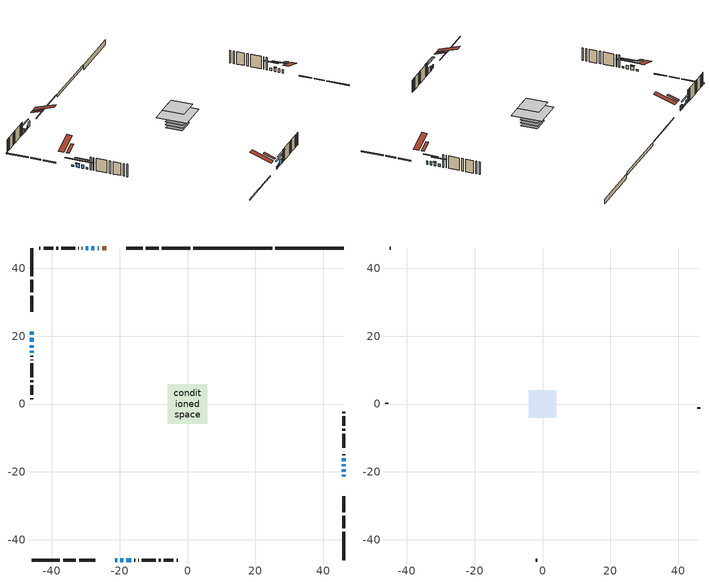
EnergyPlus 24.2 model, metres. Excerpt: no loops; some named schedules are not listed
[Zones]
conditioned space
 floor adiabatic (Floor2 construction): -3.28,-3.28 -3.28,3.28 3.28,3.28 3.28,-3.28 z0.47
 floor adiabatic (AdiabaticFloorConstruction): -5.76,-5.76 -5.76,5.76 5.76,5.76 5.76,-5.76 z2.91
 floor foundation (Slab1 construction): -3.14,-3.14 -3.14,3.14 3.14,3.14 3.14,-3.14 z-1.78
 floor foundation (Slab2 construction): -3.28,-3.28 -3.28,3.28 3.28,3.28 3.28,-3.28 z-0.65
 wall outside (RimJoist1 construction): 0.76,45.99 -7.62,45.99 / -45.99,-45.99 -37.61,-45.99 / -45.99,45.99 -45.99,37.61 / 45.99,-45.99 45.99,-37.61 z0.47:0.77
 wall outside (RimJoist2 construction): -8.55,45.99 -12.32,45.99 / -36.68,-45.99 -32.91,-45.99 / -45.99,36.68 -45.99,32.91 / 45.99,-36.68 45.99,-32.91 z0.47:0.77
 wall outside (RimJoist3 construction): -13.25,45.99 -18,45.99 / -31.98,-45.99 -27.23,-45.99 / -45.99,31.98 -45.99,27.23 / 45.99,-31.98 45.99,-27.23 z0.47:0.77
 wall outside (AdiabaticWallConstruction 1): -24,45.99 -25.19,45.99 z0.47:2.5
 wall outside (AdiabaticWallConstruction): 45.99,-21.23 45.99,-20.84 / -26.11,45.99 -26.5,45.99 z0.47:1.69; -45.99,21.23 -45.99,20.46 / -45.99,15.7 -45.99,15.08 z0.47:1.03; 45.99,-19.92 45.99,-19.31 / 45.99,-18.38 45.99,-17.77 / -45.99,19.54 -45.99,18.31 z0.47:1.87; -21.23,-45.99 -20.72,-45.99 / 45.99,-16.84 45.99,-16.02 z0.47:1.39; -27.42,45.99 -28.34,45.99 z0.47:1.23; -29.27,45.99 -30.03,45.99 / -19.79,-45.99 -18.97,-45.99 / -45.99,17.39 -45.99,16.62 z0.47:1.74; -18.05,-45.99 -16.57,-45.99 z0.47:2.58
 wall outside (Wall1 construction): -30.96,45.99 -31.21,45.99 / -15.65,-45.99 -15.4,-45.99 / -45.99,14.16 -45.99,13.91 / 45.99,-15.1 45.99,-14.85 z0.47:5.35
 wall outside (Wall2 construction): -32.14,45.99 -32.17,45.99 / -14.47,-45.99 -14.44,-45.99 / -45.99,12.98 -45.99,12.95 / 45.99,-13.92 45.99,-13.89 z0.47:5.35
 wall outside (Wall3 construction): -33.1,45.99 -37.21,45.99 / -13.51,-45.99 -9.39,-45.99 / -45.99,12.02 -45.99,7.9 / 45.99,-12.96 45.99,-8.84 z0.47:5.35
 wall outside (Wall4 construction): -38.14,45.99 -38.72,45.99 / -8.46,-45.99 -7.88,-45.99 / -45.99,6.98 -45.99,6.39 / 45.99,-7.91 45.99,-7.33 z0.47:5.35
 wall outside (Wall5 construction): -39.65,45.99 -42.46,45.99 / -6.95,-45.99 -4.15,-45.99 / -45.99,5.46 -45.99,2.66 / 45.99,-6.4 45.99,-3.6 z0.47:5.35
 wall outside (Wall6 construction): -43.38,45.99 -43.75,45.99 / -3.22,-45.99 -2.85,-45.99 / -45.99,1.73 -45.99,1.36 / 45.99,-2.67 45.99,-2.3 z0.47:5.35
 wall foundation (FoundationWall1 construction): 45.99,45.99 25.88,45.99 z-1.78:0.1
 wall foundation (FoundationWall2 construction): 24.95,45.99 1.69,45.99 z-0.65:0.47
 window (WindowConstruction 12): 45.99,-21.23 45.99,-20.84 z0.47:1.69
 window (WindowConstruction 7): -45.99,21.23 -45.99,20.46 z0.47:1.03
 window (WindowConstruction 8): 45.99,-19.92 45.99,-19.31 z0.47:1.87
 window (WindowConstruction 9): 45.99,-18.38 45.99,-17.77 z0.47:1.87
 window (WindowConstruction 10): -21.23,-45.99 -20.72,-45.99 z0.47:1.38
 window (WindowConstruction 11): -45.99,19.53 -45.99,18.32 z0.47:1.87
 window (WindowConstruction 13): -26.12,45.99 -26.5,45.99 z0.47:1.69
 window (WindowConstruction): 45.99,-16.84 45.99,-16.02 z0.47:1.38
 window (WindowConstruction 1): -27.43,45.99 -28.34,45.99 z0.47:1.23
 window (WindowConstruction 2): -29.27,45.99 -30.03,45.99 z0.47:1.74
 window (WindowConstruction 3): -19.79,-45.99 -18.98,-45.99 z0.47:1.74
 window (WindowConstruction 4): -18.05,-45.99 -16.57,-45.99 z0.47:2.58
 window (WindowConstruction 5): -45.99,17.39 -45.99,16.62 z0.47:1.74
 window (WindowConstruction 6): -45.99,15.7 -45.99,15.09 z0.47:1.03
 door (Door): -24,45.99 -25.19,45.99 z0.47:2.5
 ceiling adiabatic (AdiabaticFloorConstruction): 5.76,-5.76 5.76,5.76 -5.76,5.76 -5.76,-5.76 z2.91
 roof outside (Roof2 construction): -23.08,45.99,5.35 -23.08,41.78,6.75 -21.97,41.78,6.75 -21.97,45.99,5.35; -22.16,-45.99,5.35 -22.16,-41.78,6.75 -23.27,-41.78,6.75 -23.27,-45.99,5.35; -45.99,22.16,5.35 -41.78,22.16,6.75 -41.78,23.27,6.75 -45.99,23.27,5.35; 45.99,-22.16,5.35 41.78,-22.16,6.75 41.78,-23.27,6.75 45.99,-23.27,5.35
attic - vented
 floor to conditioned space (Floor1 construction Reversed): -4.11,-4.11 -4.11,4.11 4.11,4.11 4.11,-4.11 z5.35
 wall outside (Wall7 construction): -44.68,45.99 -45.07,45.99 / -1.92,-45.99 -1.54,-45.99 / -45.99,0.43 -45.99,0.05 / 45.99,-1.37 45.99,-0.99 z0.47:5.35
 roof outside (Roof1 construction): -21.04,45.99,5.35 -21.04,37.99,8.01 -18.93,37.99,8.01 -18.93,45.99,5.35; -24.19,-45.99,5.35 -24.19,-37.99,8.01 -26.3,-37.99,8.01 -26.3,-45.99,5.35; -45.99,24.19,5.35 -37.99,24.19,8.01 -37.99,26.3,8.01 -45.99,26.3,5.35; 45.99,-24.19,5.35 37.99,-24.19,8.01 37.99,-26.3,8.01 45.99,-26.3,5.35
shading: -45.99,18.02 -45.99,23.67 -46.41,23.67 -46.41,18.02 z3.47; 45.99,-16.86 45.99,-22.36 46.41,-22.36 46.41,-16.86 z4.31; 45.99,-17.57 45.99,-18.58 46.41,-18.58 46.41,-17.57 z2.07; -20.52,-45.99 -21.43,-45.99 -21.43,-46.41 -20.52,-46.41 z1.59; -45.99,18.11 -45.99,19.74 -46.41,19.74 -46.41,18.11 z2.07; 45.99,-13.58 45.99,-19.28 46.41,-19.28 46.41,-13.58 z3.83; -30.78,45.99 -24.98,45.99 -24.98,46.41 -30.78,46.41 z3.67; -30.23,45.99 -29.07,45.99 -29.07,46.41 -30.23,46.41 z1.94; -16.53,-45.99 -22.23,-45.99 -22.23,-46.41 -16.53,-46.41 z4.18; -14.13,-45.99 -20.49,-45.99 -20.49,-46.41 -14.13,-46.41 z5.02; -45.99,14.18 -45.99,19.83 -46.41,19.83 -46.41,14.18 z4.18; -45.99,12.64 -45.99,18.14 -46.41,18.14 -46.41,12.64 z3.47
[Building]
Building 1: Terrain=Suburbs
[Site:Location]
Trenton AP_ON: Latitude {deg}=44.12; Longitude {deg}=-77.53; Time Zone {hr}=-5; Elevation {m}=86; Keep Site Location Information=Yes
[Site:GroundTemperature:Shallow]
3.8015, 1.8568, 1.70106, 2.62392, 6.3287, 10.0162, 13.2131, 15.2382, 15.4103, 13.7632, 10.6478, 7.07342
[Site:WaterMainsTemperature]
Calculation Method=Schedule; Temperature Schedule=mains temperature schedule
[Material] Roughness=Rough; Thermal Absorptance=0.9
Name | Thickness {m} | Conductivity {W/m-K} | Density {kg/m3} | Specific Heat {J/kg-K} | Solar Absorptance | Visible Absorptance
asphalt or fiberglass shingles | 0.00635 | 0.162714 | 1121.4 | 1465.45 | 0.4 | 0.4
ceiling loosefill ins | 0.0846667 | 0.0480833 | 16.02 | 1046.75 | 0.7 | 0.7
ceiling stud and cavity | 0.1397 | 0.0794166 | 65.682 | 1177.47 | 0.7 | 0.7
concrete 4.0 in. | 0.1016 | 1.803125 | 2242.8 | 837.4 | 0.7 | 0.7
concrete 8.0 in. | 0.2032 | 1.803125 | 2242.8 | 837.4 | 0.7 | 0.7
door material | 0.04445 | 0.327969 | 512.64 | 1214.23 | 0.7 | 0.7
exterior vertical ins | 0.00435273 | 0.029427 | 32.04 | 1214.23 | 0.7 | 0.7
floor covering | 0.0127 | 9.015625 | 54.468 | 1339.84 | 0.6 | 0.6
floor covering 1 | 0.0127 | 0.0433444 | 54.468 | 1339.84 | 0.6 | 0.6
floor rigid ins; wall rigid ins | 0.512978 | 0.029427 | 32.04 | 1214.23 | 0.7 | 0.7
floor stud and cavity | 0.0889 | 0.350121 | 50.32683 | 1063.81 | 0.7 | 0.7
floor stud and cavity 1 | 0.1397 | 1.75129 | 37.0049 | 1207.88 | 0.7 | 0.7
furniture material conditioned space 1 | 0.1524 | 0.115458 | 640.8 | 1214.23 | 0.6 | 0.6
gypsum board | 0.0127 | 0.160291 | 801 | 837.4 | 0.6 | 0.6
gypsum board 1 | 0.0127 | 0.160291 | 801 | 837.4 | 0.7 | 0.7
osb sheathing 0.5 in. | 0.0127 | 0.115458 | 512.64 | 1214.23 | 0.7 | 0.7
osb sheathing 0.75 in. | 0.01905 | 0.115458 | 512.64 | 1214.23 | 0.7 | 0.7
osb sheathing 2.0 in. | 0.0508 | 0.115458 | 512.64 | 1214.23 | 0.7 | 0.7
rim joist stud and cavity | 0.0508 | 0.0356358 | 125.044 | 1163.47 | 0.6 | 0.6
rim joist stud and cavity 1 | 0.0508 | 0.0462651 | 125.044 | 1163.47 | 0.6 | 0.6
rim joist stud and cavity 2 | 0.0508 | 0.194335 | 50.32683 | 1063.81 | 0.6 | 0.6
roof stud and cavity | 0.2032 | 0.163506 | 78.34581 | 1123.46 | 0.7 | 0.7
wall stud and cavity | 0.1397 | 0.0911936 | 139.0536 | 1170.24 | 0.7 | 0.7
wall stud and cavity 1 | 0.1397 | 0.103305 | 139.0536 | 1170.24 | 0.7 | 0.7
wall stud and cavity 2 | 0.1397 | 0.087185 | 139.0536 | 1170.24 | 0.7 | 0.7
wall stud and cavity 3 | 0.1397 | 0.0931203 | 139.0536 | 1170.24 | 0.7 | 0.7
wall stud and cavity 4 | 0.1397 | 0.0877637 | 139.0536 | 1170.24 | 0.7 | 0.7
wall stud and cavity 5 | 0.1397 | 0.0966364 | 139.0536 | 1170.24 | 0.7 | 0.7
wall stud and cavity 6 | 0.0889 | 6.1454 | 50.32683 | 1063.81 | 0.6 | 0.6
wall stud and cavity 7 | 0.0889 | 0.380278 | 52.3479 | 1209.89 | 0.7 | 0.7
wall stud and cavity 8 | 0.0889 | 0.391764 | 83.0341 | 1211.67 | 0.7 | 0.7
wood siding | 0.0254 | 0.102417 | 544.68 | 1172.36 | 0.4 | 0.4
wood siding 1 | 0.00254 | 0.102417 | 544.68 | 1172.36 | 0.4 | 0.4
wood siding 2; wood siding 3; wood siding 4 | 0.0254 | 0.102417 | 544.68 | 1172.36 | 0.7 | 0.7
[WindowMaterial:SimpleGlazingSystem]
Name | U-Factor {W/m2-K} | Solar Heat Gain Coefficient
WindowMaterial | 2.515354 | 0.46
WindowMaterial 1 | 2.52614 | 0.46
WindowMaterial 2 | 2.437 | 0.49
WindowMaterial 3 | 2.42337 | 0.5
WindowMaterial 4 | 2.98492 | 0.58
WindowMaterial 5 | 3.02013 | 0.45
WindowMaterial 6 | 2.64141 | 0.4
WindowMaterial 7 | 2.4739 | 0.48
WindowMaterial 8 | 2.515354 | 0.45
WindowMaterial 9 | 2.99571 | 0.59
[Construction]
AdiabaticFloorConstruction: floor stud and cavity 1, floor rigid ins, osb sheathing 0.75 in., floor covering 1
AdiabaticWallConstruction: wood siding 3, wall rigid ins, wall stud and cavity 7, gypsum board
AdiabaticWallConstruction 1: wood siding 4, wall rigid ins, wall stud and cavity 7, gypsum board
Door: door material
Floor1 construction Reversed: gypsum board, ceiling stud and cavity, ceiling loosefill ins
Floor2 construction: floor stud and cavity, floor covering
FoundationWall1 construction: concrete 8.0 in.
FoundationWall2 construction: concrete 8.0 in., gypsum board 1
furniture construction conditioned space 1: furniture material conditioned space 1
PartitionWallConstruction: gypsum board, wall stud and cavity 8, gypsum board
RimJoist1 construction: wood siding 2, osb sheathing 2.0 in., rim joist stud and cavity
RimJoist2 construction: wood siding 2, osb sheathing 2.0 in., rim joist stud and cavity 1
RimJoist3 construction: wood siding 2, rim joist stud and cavity 2
Roof1 construction: asphalt or fiberglass shingles
Roof2 construction: asphalt or fiberglass shingles, osb sheathing 0.75 in., roof stud and cavity, gypsum board
Slab1 construction; Slab2 construction: concrete 4.0 in.
Wall1 construction: wood siding, osb sheathing 0.5 in., wall stud and cavity, gypsum board
Wall2 construction: wood siding, osb sheathing 0.5 in., wall stud and cavity 1, gypsum board
Wall3 construction: wood siding, osb sheathing 0.5 in., wall stud and cavity 2, gypsum board
Wall4 construction: wood siding, osb sheathing 0.5 in., wall stud and cavity 3, gypsum board
Wall5 construction: wood siding, osb sheathing 0.5 in., wall stud and cavity 4, gypsum board
Wall6 construction: wood siding, osb sheathing 0.5 in., wall stud and cavity 5, gypsum board
Wall7 construction: wood siding 1, wall stud and cavity 6
WindowConstruction: WindowMaterial
WindowConstruction 1: WindowMaterial 1
WindowConstruction 10: WindowMaterial 8
WindowConstruction 11; WindowConstruction 8; WindowConstruction 9: WindowMaterial 7
WindowConstruction 12; WindowConstruction 13: WindowMaterial 9
WindowConstruction 2; WindowConstruction 5: WindowMaterial 2
WindowConstruction 3: WindowMaterial 3
WindowConstruction 4: WindowMaterial 4
WindowConstruction 6: WindowMaterial 5
WindowConstruction 7: WindowMaterial 6
[Zone] Multiplier=1; Part of Total Floor Area=Yes
Name | Volume {m3}
attic - vented | 29.2414
conditioned space | 418.7
[Space]
Name | Zone | Volume {m3}
attic - vented 1 | attic - vented | 29.2414
conditioned space 1 | conditioned space | 418.7
[ZoneInfiltration:EffectiveLeakageArea]
infil attic - vented 1: Zone or Space=attic - vented 1; Schedule=Always On Discrete; Effective Air Leakage Area {cm2}=2946.33; Stack Coefficient=0.000524639; Wind Coefficient=1.54757e-05
[ZoneMixing]
whole house fan mix: Zone or Space=attic - vented; Schedule=Always On Continuous; Design Flow Rate Calculation Method=Flow/Zone; Design Flow Rate {m3/s}=0; Source Zone or Space=conditioned space
[SurfaceProperty:ExposedFoundationPerimeter] Exposed Perimeter Calculation Method=TotalExposedPerimeter
Name | Total Exposed Perimeter {m}
Slab1 | 20.117
Slab2 | 23.256
[InternalMass] Zone or ZoneList=conditioned space; Space or SpaceList=conditioned space 1
Name | Construction | Surface Area {m2}
furniture mass conditioned space 1 | furniture construction conditioned space 1 | 103.392
partition wall mass | PartitionWallConstruction | 215.43
[Lights]
interior lighting: Zone or ZoneList or Space or SpaceList=conditioned space 1; Schedule=interior lighting schedule; Design Level Calculation Method=LightingLevel; Lighting Level {W}=343.2; Return Air Fraction=0; Fraction Radiant=0.6; Fraction Visible=0.2; Fraction Replaceable=1
[People]
occupants: Zone or ZoneList or Space or SpaceList=conditioned space 1; Number of People Schedule=occupants schedule; Number of People Calculation Method=People; Number of People=3; Fraction Radiant=0.314171; Sensible Heat Fraction=0.56303; Activity Level Schedule=occupants activity schedule; Carbon Dioxide Generation Rate {m3/s-W}=0; Enable ASHRAE 55 Comfort Warnings=No; Mean Radiant Temperature Calculation Type=EnclosureAveraged
[ElectricEquipment] Zone or ZoneList or Space or SpaceList=conditioned space 1; Design Level Calculation Method=EquipmentLevel
Name | Schedule | Design Level {W} | Fraction Latent | Fraction Radiant | Fraction Lost
clothes dryer | clothes dryer schedule | 140.772 | 0.015 | 0.081 | 0.85
clothes washer | clothes washer schedule | 32.1985 | 0.03 | 0.162 | 0.7
cooking range | cooking range schedule | 215.147 | 0.08 | 0.432 | 0.2
dishwasher | dishwasher schedule | 66.8632 | 0.3 | 0.18 | 0.4
fridge | fridge schedule | 72.9452 | 0 | 0.6 | 0
mech vent house fan | mech vent house fan schedule | 0 | 0 | 0 | 1
mech vent house fan cfis | mech vent house fan cfis schedule | 0 | 0 | 0 | 0
misc plug loads | misc plug loads schedule | 494.7 | 0.045 | 0.513 | 0.1
whole house fan | Always On Discrete | 0 | 0 | 0 | 1
[OtherEquipment] Zone or ZoneList or Space or SpaceList=conditioned space 1; Design Level Calculation Method=EquipmentLevel
Name | Fuel Type | Schedule | Design Level {W} | Fraction Latent | Fraction Radiant | Fraction Lost
clothes dryer 1 | Electricity | clothes dryer schedule | 0 | 0.015 | 0.081 | 0.85
cooking range 1 | Electricity | cooking range schedule | 0 | 0.08 | 0.432 | 0.2
general water use latent | None | general water use schedule | 62.594 | 1 | 0 | 0
general water use sensible | None | general water use schedule | -61.6891 | 0 | 0.6 | 0
mech vent house fan latent load | None | Always On Discrete | 0 | 1 | 0 | 0
mech vent house fan sensible load | None | Always On Discrete | 0 | 0 | 0 | 0
water heater energy adjustment1 | FuelOilNo2 | Always On Discrete | 0.01 | 0 | 0 | 1
[ZoneInfiltration:DesignFlowRate] Zone or ZoneList or Space or SpaceList=conditioned space 1; Schedule=Always On Discrete; Design Flow Rate Calculation Method=Flow/Zone; Design Flow Rate {m3/s}=0
infil flow; natural vent flow; whole house fan flow
[Foundation:Kiva] Initial Indoor Air Temperature {C}=18; Wall Depth Below Slab {m}=0.2032
Name | Wall Height Above Grade {m} | Custom Block Material Name 1 | Custom Block Depth 1 {m} | Custom Block X Position 1 {m} | Custom Block Z Position 1 {m}
Foundation Kiva 1 | 0.100005
Foundation Kiva 2 | 0.470002 | exterior vertical ins | 1.11999 | 0.2159 | 0
[Foundation:Kiva:Settings]
Soil Conductivity {W/m-K}=0.849921; Soil Density {kg/m3}=1842.3; Soil Specific Heat {J/kg-K}=418.7; Ground Solar Absorptivity=0.9; Ground Thermal Absorptivity=0.9; Ground Surface Roughness {m}=0.03; Far-Field Width {m}=40; Deep-Ground Boundary Condition=ZeroFlux; Deep-Ground Depth {m}=40; Minimum Cell Dimension {m}=0.2; Maximum Cell Growth Coefficient=3; Simulation Timestep=Timestep
[Exterior:Lights]
exterior lighting: Schedule=exterior lighting schedule; Design Level {W}=75.6
[Schedule:Constant]
Name | Hourly Value
Always On Continuous; mech vent house fan schedule; mech vent house fan cfis schedule; Always On Discrete | 1
occupants activity schedule | 117.228
fridge schedule | 0
[Schedule:Week:Daily]
interior lighting schedule Week Rule - Jan1-Jan27: interior lighting schedule day, interior lighting schedule day, interior lighting schedule day, interior lighting schedule day, interior lighting schedule day, interior lighting schedule day, interior lighting schedule day, interior lighting schedule default day, interior lighting schedule default day, interior lighting schedule default day, interior lighting schedule default day, interior lighting schedule default day
interior lighting schedule Week Rule - Jan28-Feb3: interior lighting schedule day, interior lighting schedule day, interior lighting schedule day, interior lighting schedule day, interior lighting schedule day 1, interior lighting schedule day 1, interior lighting schedule day 1, interior lighting schedule default day, interior lighting schedule default day, interior lighting schedule default day, interior lighting schedule default day, interior lighting schedule default day
interior lighting schedule Week Rule - Feb4-Feb24: interior lighting schedule day 1, interior lighting schedule day 1, interior lighting schedule day 1, interior lighting schedule day 1, interior lighting schedule day 1, interior lighting schedule day 1, interior lighting schedule day 1, interior lighting schedule default day, interior lighting schedule default day, interior lighting schedule default day, interior lighting schedule default day, interior lighting schedule default day
interior lighting schedule Week Rule - Feb25-Mar3: interior lighting schedule day 1, interior lighting schedule day 1, interior lighting schedule day 1, interior lighting schedule day 1, interior lighting schedule day 2, interior lighting schedule day 2, interior lighting schedule day 2, interior lighting schedule default day, interior lighting schedule default day, interior lighting schedule default day, interior lighting schedule default day, interior lighting schedule default day
interior lighting schedule Week Rule - Mar4-Mar31: interior lighting schedule day 2, interior lighting schedule day 2, interior lighting schedule day 2, interior lighting schedule day 2, interior lighting schedule day 2, interior lighting schedule day 2, interior lighting schedule day 2, interior lighting schedule default day, interior lighting schedule default day, interior lighting schedule default day, interior lighting schedule default day, interior lighting schedule default day
interior lighting schedule Week Rule - Apr1-Apr28: interior lighting schedule day 3, interior lighting schedule day 3, interior lighting schedule day 3, interior lighting schedule day 3, interior lighting schedule day 3, interior lighting schedule day 3, interior lighting schedule day 3, interior lighting schedule default day, interior lighting schedule default day, interior lighting schedule default day, interior lighting schedule default day, interior lighting schedule default day
interior lighting schedule Week Rule - Apr29-May5: interior lighting schedule day 3, interior lighting schedule day 3, interior lighting schedule day 4, interior lighting schedule day 4, interior lighting schedule day 4, interior lighting schedule day 4, interior lighting schedule day 4, interior lighting schedule default day, interior lighting schedule default day, interior lighting schedule default day, interior lighting schedule default day, interior lighting schedule default day
interior lighting schedule Week Rule - May6-May26: interior lighting schedule day 4, interior lighting schedule day 4, interior lighting schedule day 4, interior lighting schedule day 4, interior lighting schedule day 4, interior lighting schedule day 4, interior lighting schedule day 4, interior lighting schedule default day, interior lighting schedule default day, interior lighting schedule default day, interior lighting schedule default day, interior lighting schedule default day
interior lighting schedule Week Rule - May27-Jun2: interior lighting schedule day 4, interior lighting schedule day 4, interior lighting schedule day 4, interior lighting schedule day 4, interior lighting schedule day 4, interior lighting schedule day 5, interior lighting schedule day 5, interior lighting schedule default day, interior lighting schedule default day, interior lighting schedule default day, interior lighting schedule default day, interior lighting schedule default day
interior lighting schedule Week Rule - Jun3-Jun30: interior lighting schedule day 5, interior lighting schedule day 5, interior lighting schedule day 5, interior lighting schedule day 5, interior lighting schedule day 5, interior lighting schedule day 5, interior lighting schedule day 5, interior lighting schedule default day, interior lighting schedule default day, interior lighting schedule default day, interior lighting schedule default day, interior lighting schedule default day
interior lighting schedule Week Rule - Jul1-Jul28: interior lighting schedule day 6, interior lighting schedule day 6, interior lighting schedule day 6, interior lighting schedule day 6, interior lighting schedule day 6, interior lighting schedule day 6, interior lighting schedule day 6, interior lighting schedule default day, interior lighting schedule default day, interior lighting schedule default day, interior lighting schedule default day, interior lighting schedule default day
interior lighting schedule Week Rule - Jul29-Aug4: interior lighting schedule day 6, interior lighting schedule day 6, interior lighting schedule day 6, interior lighting schedule day 7, interior lighting schedule day 7, interior lighting schedule day 7, interior lighting schedule day 7, interior lighting schedule default day, interior lighting schedule default day, interior lighting schedule default day, interior lighting schedule default day, interior lighting schedule default day
interior lighting schedule Week Rule - Aug5-Aug25: interior lighting schedule day 7, interior lighting schedule day 7, interior lighting schedule day 7, interior lighting schedule day 7, interior lighting schedule day 7, interior lighting schedule day 7, interior lighting schedule day 7, interior lighting schedule default day, interior lighting schedule default day, interior lighting schedule default day, interior lighting schedule default day, interior lighting schedule default day
interior lighting schedule Week Rule - Aug26-Sep1: interior lighting schedule day 7, interior lighting schedule day 7, interior lighting schedule day 7, interior lighting schedule day 7, interior lighting schedule day 7, interior lighting schedule day 7, interior lighting schedule day 8, interior lighting schedule default day, interior lighting schedule default day, interior lighting schedule default day, interior lighting schedule default day, interior lighting schedule default day
interior lighting schedule Week Rule - Sep2-Sep29: interior lighting schedule day 8, interior lighting schedule day 8, interior lighting schedule day 8, interior lighting schedule day 8, interior lighting schedule day 8, interior lighting schedule day 8, interior lighting schedule day 8, interior lighting schedule default day, interior lighting schedule default day, interior lighting schedule default day, interior lighting schedule default day, interior lighting schedule default day
interior lighting schedule Week Rule - Sep30-Oct6: interior lighting schedule day 8, interior lighting schedule day 9, interior lighting schedule day 9, interior lighting schedule day 9, interior lighting schedule day 9, interior lighting schedule day 9, interior lighting schedule day 9, interior lighting schedule default day, interior lighting schedule default day, interior lighting schedule default day, interior lighting schedule default day, interior lighting schedule default day
interior lighting schedule Week Rule - Oct7-Oct27: interior lighting schedule day 9, interior lighting schedule day 9, interior lighting schedule day 9, interior lighting schedule day 9, interior lighting schedule day 9, interior lighting schedule day 9, interior lighting schedule day 9, interior lighting schedule default day, interior lighting schedule default day, interior lighting schedule default day, interior lighting schedule default day, interior lighting schedule default day
interior lighting schedule Week Rule - Oct28-Nov3: interior lighting schedule day 9, interior lighting schedule day 9, interior lighting schedule day 9, interior lighting schedule day 9, interior lighting schedule day 10, interior lighting schedule day 10, interior lighting schedule day 10, interior lighting schedule default day, interior lighting schedule default day, interior lighting schedule default day, interior lighting schedule default day, interior lighting schedule default day
interior lighting schedule Week Rule - Nov4-Nov24: interior lighting schedule day 10, interior lighting schedule day 10, interior lighting schedule day 10, interior lighting schedule day 10, interior lighting schedule day 10, interior lighting schedule day 10, interior lighting schedule day 10, interior lighting schedule default day, interior lighting schedule default day, interior lighting schedule default day, interior lighting schedule default day, interior lighting schedule default day
interior lighting schedule Week Rule - Nov25-Dec1: interior lighting schedule day 10, interior lighting schedule day 10, interior lighting schedule day 10, interior lighting schedule day 10, interior lighting schedule day 10, interior lighting schedule day 10, interior lighting schedule day 11, interior lighting schedule default day, interior lighting schedule default day, interior lighting schedule default day, interior lighting schedule default day, interior lighting schedule default day
interior lighting schedule Week Rule - Dec2-Dec31: interior lighting schedule day 11, interior lighting schedule day 11, interior lighting schedule day 11, interior lighting schedule day 11, interior lighting schedule day 11, interior lighting schedule day 11, interior lighting schedule day 11, interior lighting schedule default day, interior lighting schedule default day, interior lighting schedule default day, interior lighting schedule default day, interior lighting schedule default day
occupants schedule Week Rule - Jan1-Dec31: occupants schedule day, occupants schedule day, occupants schedule day, occupants schedule day, occupants schedule day, occupants schedule day, occupants schedule day, occupants schedule default day, occupants schedule default day, occupants schedule default day, occupants schedule default day, occupants schedule default day
clothes dryer schedule Week Rule - Jan1-Dec31: clothes dryer schedule day, clothes dryer schedule day, clothes dryer schedule day, clothes dryer schedule day, clothes dryer schedule day, clothes dryer schedule day, clothes dryer schedule day, clothes dryer schedule default day, clothes dryer schedule default day, clothes dryer schedule default day, clothes dryer schedule default day, clothes dryer schedule default day
clothes washer schedule Week Rule - Jan1-Dec31: clothes washer schedule day, clothes washer schedule day, clothes washer schedule day, clothes washer schedule day, clothes washer schedule day, clothes washer schedule day, clothes washer schedule day, clothes washer schedule default day, clothes washer schedule default day, clothes washer schedule default day, clothes washer schedule default day, clothes washer schedule default day
cooking range schedule Week Rule - Jan1-Dec31: cooking range schedule day, cooking range schedule day, cooking range schedule day, cooking range schedule day, cooking range schedule day, cooking range schedule day, cooking range schedule day, cooking range schedule default day, cooking range schedule default day, cooking range schedule default day, cooking range schedule default day, cooking range schedule default day
dishwasher schedule Week Rule - Jan1-Dec31: dishwasher schedule day, dishwasher schedule day, dishwasher schedule day, dishwasher schedule day, dishwasher schedule day, dishwasher schedule day, dishwasher schedule day, dishwasher schedule default day, dishwasher schedule default day, dishwasher schedule default day, dishwasher schedule default day, dishwasher schedule default day
misc plug loads schedule Week Rule - Jan1-Dec31: misc plug loads schedule day, misc plug loads schedule day, misc plug loads schedule day, misc plug loads schedule day, misc plug loads schedule day, misc plug loads schedule day, misc plug loads schedule day, misc plug loads schedule default day, misc plug loads schedule default day, misc plug loads schedule default day, misc plug loads schedule default day, misc plug loads schedule default day
general water use schedule Week Rule - Jan1-Dec31: general water use schedule day, general water use schedule day, general water use schedule day, general water use schedule day, general water use schedule day, general water use schedule day, general water use schedule day, general water use schedule default day, general water use schedule default day, general water use schedule default day, general water use schedule default day, general water use schedule default day
exterior lighting schedule Week Rule - Jan1-Jan27: exterior lighting schedule day, exterior lighting schedule day, exterior lighting schedule day, exterior lighting schedule day, exterior lighting schedule day, exterior lighting schedule day, exterior lighting schedule day, exterior lighting schedule default day, exterior lighting schedule default day, exterior lighting schedule default day, exterior lighting schedule default day, exterior lighting schedule default day
exterior lighting schedule Week Rule - Jan28-Feb3: exterior lighting schedule day, exterior lighting schedule day, exterior lighting schedule day, exterior lighting schedule day, exterior lighting schedule day 1, exterior lighting schedule day 1, exterior lighting schedule day 1, exterior lighting schedule default day, exterior lighting schedule default day, exterior lighting schedule default day, exterior lighting schedule default day, exterior lighting schedule default day
exterior lighting schedule Week Rule - Feb4-Feb24: exterior lighting schedule day 1, exterior lighting schedule day 1, exterior lighting schedule day 1, exterior lighting schedule day 1, exterior lighting schedule day 1, exterior lighting schedule day 1, exterior lighting schedule day 1, exterior lighting schedule default day, exterior lighting schedule default day, exterior lighting schedule default day, exterior lighting schedule default day, exterior lighting schedule default day
exterior lighting schedule Week Rule - Feb25-Mar3: exterior lighting schedule day 1, exterior lighting schedule day 1, exterior lighting schedule day 1, exterior lighting schedule day 1, exterior lighting schedule day 2, exterior lighting schedule day 2, exterior lighting schedule day 2, exterior lighting schedule default day, exterior lighting schedule default day, exterior lighting schedule default day, exterior lighting schedule default day, exterior lighting schedule default day
exterior lighting schedule Week Rule - Mar4-Mar31: exterior lighting schedule day 2, exterior lighting schedule day 2, exterior lighting schedule day 2, exterior lighting schedule day 2, exterior lighting schedule day 2, exterior lighting schedule day 2, exterior lighting schedule day 2, exterior lighting schedule default day, exterior lighting schedule default day, exterior lighting schedule default day, exterior lighting schedule default day, exterior lighting schedule default day
exterior lighting schedule Week Rule - Apr1-Apr28: exterior lighting schedule day 3, exterior lighting schedule day 3, exterior lighting schedule day 3, exterior lighting schedule day 3, exterior lighting schedule day 3, exterior lighting schedule day 3, exterior lighting schedule day 3, exterior lighting schedule default day, exterior lighting schedule default day, exterior lighting schedule default day, exterior lighting schedule default day, exterior lighting schedule default day
exterior lighting schedule Week Rule - Apr29-May5: exterior lighting schedule day 3, exterior lighting schedule day 3, exterior lighting schedule day 4, exterior lighting schedule day 4, exterior lighting schedule day 4, exterior lighting schedule day 4, exterior lighting schedule day 4, exterior lighting schedule default day, exterior lighting schedule default day, exterior lighting schedule default day, exterior lighting schedule default day, exterior lighting schedule default day
exterior lighting schedule Week Rule - May6-May26: exterior lighting schedule day 4, exterior lighting schedule day 4, exterior lighting schedule day 4, exterior lighting schedule day 4, exterior lighting schedule day 4, exterior lighting schedule day 4, exterior lighting schedule day 4, exterior lighting schedule default day, exterior lighting schedule default day, exterior lighting schedule default day, exterior lighting schedule default day, exterior lighting schedule default day
exterior lighting schedule Week Rule - May27-Jun2: exterior lighting schedule day 4, exterior lighting schedule day 4, exterior lighting schedule day 4, exterior lighting schedule day 4, exterior lighting schedule day 4, exterior lighting schedule day 5, exterior lighting schedule day 5, exterior lighting schedule default day, exterior lighting schedule default day, exterior lighting schedule default day, exterior lighting schedule default day, exterior lighting schedule default day
exterior lighting schedule Week Rule - Jun3-Jun30: exterior lighting schedule day 5, exterior lighting schedule day 5, exterior lighting schedule day 5, exterior lighting schedule day 5, exterior lighting schedule day 5, exterior lighting schedule day 5, exterior lighting schedule day 5, exterior lighting schedule default day, exterior lighting schedule default day, exterior lighting schedule default day, exterior lighting schedule default day, exterior lighting schedule default day
exterior lighting schedule Week Rule - Jul1-Jul28: exterior lighting schedule day 6, exterior lighting schedule day 6, exterior lighting schedule day 6, exterior lighting schedule day 6, exterior lighting schedule day 6, exterior lighting schedule day 6, exterior lighting schedule day 6, exterior lighting schedule default day, exterior lighting schedule default day, exterior lighting schedule default day, exterior lighting schedule default day, exterior lighting schedule default day
[Schedule:Year]
interior lighting schedule: interior lighting schedule Week Rule - Jan1-Jan27, 1, 1, 1, 27, interior lighting schedule Week Rule - Jan28-Feb3, 1, 28, 2, 3, interior lighting schedule Week Rule - Feb4-Feb24, 2, 4, 2, 24, interior lighting schedule Week Rule - Feb25-Mar3, 2, 25, 3, 3, interior lighting schedule Week Rule - Mar4-Mar31, 3, 4, 3, 31, interior lighting schedule Week Rule - Apr1-Apr28, 4, 1, 4, 28, interior lighting schedule Week Rule - Apr29-May5, 4, 29, 5, 5, interior lighting schedule Week Rule - May6-May26, 5, 6, 5, 26, interior lighting schedule Week Rule - May27-Jun2, 5, 27, 6, 2, interior lighting schedule Week Rule - Jun3-Jun30, 6, 3, 6, 30, interior lighting schedule Week Rule - Jul1-Jul28, 7, 1, 7, 28, interior lighting schedule Week Rule - Jul29-Aug4, 7, 29, 8, 4, interior lighting schedule Week Rule - Aug5-Aug25, 8, 5, 8, 25, interior lighting schedule Week Rule - Aug26-Sep1, 8, 26, 9, 1, interior lighting schedule Week Rule - Sep2-Sep29, 9, 2, 9, 29, interior lighting schedule Week Rule - Sep30-Oct6, 9, 30, 10, 6, interior lighting schedule Week Rule - Oct7-Oct27, 10, 7, 10, 27, interior lighting schedule Week Rule - Oct28-Nov3, 10, 28, 11, 3, interior lighting schedule Week Rule - Nov4-Nov24, 11, 4, 11, 24, interior lighting schedule Week Rule - Nov25-Dec1, 11, 25, 12, 1, interior lighting schedule Week Rule - Dec2-Dec31, 12, 2, 12, 31
occupants schedule: occupants schedule Week Rule - Jan1-Dec31, 1, 1, 12, 31
clothes dryer schedule: clothes dryer schedule Week Rule - Jan1-Dec31, 1, 1, 12, 31
clothes washer schedule: clothes washer schedule Week Rule - Jan1-Dec31, 1, 1, 12, 31
cooking range schedule: cooking range schedule Week Rule - Jan1-Dec31, 1, 1, 12, 31
dishwasher schedule: dishwasher schedule Week Rule - Jan1-Dec31, 1, 1, 12, 31
misc plug loads schedule: misc plug loads schedule Week Rule - Jan1-Dec31, 1, 1, 12, 31
general water use schedule: general water use schedule Week Rule - Jan1-Dec31, 1, 1, 12, 31
exterior lighting schedule: exterior lighting schedule Week Rule - Jan1-Jan27, 1, 1, 1, 27, exterior lighting schedule Week Rule - Jan28-Feb3, 1, 28, 2, 3, exterior lighting schedule Week Rule - Feb4-Feb24, 2, 4, 2, 24, exterior lighting schedule Week Rule - Feb25-Mar3, 2, 25, 3, 3, exterior lighting schedule Week Rule - Mar4-Mar31, 3, 4, 3, 31, exterior lighting schedule Week Rule - Apr1-Apr28, 4, 1, 4, 28, exterior lighting schedule Week Rule - Apr29-May5, 4, 29, 5, 5, exterior lighting schedule Week Rule - May6-May26, 5, 6, 5, 26, exterior lighting schedule Week Rule - May27-Jun2, 5, 27, 6, 2, exterior lighting schedule Week Rule - Jun3-Jun30, 6, 3, 6, 30, exterior lighting schedule Week Rule - Jul1-Jul28, 7, 1, 7, 28, exterior lighting schedule Week Rule - Jul29-Aug4, 7, 29, 8, 4, exterior lighting schedule Week Rule - Aug5-Aug25, 8, 5, 8, 25, exterior lighting schedule Week Rule - Aug26-Sep1, 8, 26, 9, 1, exterior lighting schedule Week Rule - Sep2-Sep29, 9, 2, 9, 29, exterior lighting schedule Week Rule - Sep30-Oct6, 9, 30, 10, 6, exterior lighting schedule Week Rule - Oct7-Oct27, 10, 7, 10, 27, exterior lighting schedule Week Rule - Oct28-Nov3, 10, 28, 11, 3, exterior lighting schedule Week Rule - Nov4-Nov24, 11, 4, 11, 24, exterior lighting schedule Week Rule - Nov25-Dec1, 11, 25, 12, 1, exterior lighting schedule Week Rule - Dec2-Dec31, 12, 2, 12, 31
[Schedule:Compact]
mains temperature schedule: Through: 01/01, For: AllDays, Until: 24:00, 7.86667, Through: 01/02, For: AllDays, Until: 24:00, 7.8, Through: 01/03, For: AllDays, Until: 24:00, 7.735, Through: 01/04, For: AllDays, Until: 24:00, 7.67111, Through: 01/05, For: AllDays, Until: 24:00, 7.60778, Through: 01/06, For: AllDays, Until: 24:00, 7.54611, Through: 01/07, For: AllDays, Until: 24:00, 7.48611, Through: 01/08, For: AllDays, Until: 24:00, 7.42667, Through: 01/09, For: AllDays, Until: 24:00, 7.36889, Through: 01/10, For: AllDays, Until: 24:00, 7.31222, Through: 01/11, For: AllDays, Until: 24:00, 7.25722, Through: 01/12, For: AllDays, Until: 24:00, 7.20333, Through: 01/13, For: AllDays, Until: 24:00, 7.15056, Through: 01/14, For: AllDays, Until: 24:00, 7.09944, Through: 01/15, For: AllDays, Until: 24:00, 7.04944, Through: 01/16, For: AllDays, Until: 24:00, 7.00111, Through: 01/17, For: AllDays, Until: 24:00, 6.95389, Through: 01/18, For: AllDays, Until: 24:00, 6.90778, Through: 01/19, For: AllDays, Until: 24:00, 6.86389, Through: 01/20, For: AllDays, Until: 24:00, 6.82111, Through: 01/21, For: AllDays, Until: 24:00, 6.77944, Through: 01/22, For: AllDays, Until: 24:00, 6.73944, Through: 01/23, For: AllDays, Until: 24:00, 6.70111, Through: 01/24, For: AllDays, Until: 24:00, 6.66444, Through: 01/25, For: AllDays, Until: 24:00, 6.62889, Through: 01/26, For: AllDays, Until: 24:00, 6.595, Through: 01/27, For: AllDays, Until: 24:00, 6.56222, Through: 01/28, For: AllDays, Until: 24:00, 6.53167, Through: 01/29, For: AllDays, Until: 24:00, 6.50222, Through: 01/30, For: AllDays, Until: 24:00, 6.47444, Through: 01/31, For: AllDays, Until: 24:00, 6.44833, Through: 02/01, For: AllDays, Until: 24:00, 6.42333, Through: 02/02, For: AllDays, Until: 24:00, 6.40056, Through: 02/03, For: AllDays, Until: 24:00, 6.37889, Through: 02/04, For: AllDays, Until: 24:00, 6.35889, Through: 02/05, For: AllDays, Until: 24:00, 6.34056, Through: 02/06, For: AllDays, Until: 24:00, 6.32389, Through: 02/07, For: AllDays, Until: 24:00, 6.30833, Through: 02/08, For: AllDays, Until: 24:00, 6.295, Through: 02/09, For: AllDays, Until: 24:00, 6.28278, Through: 02/10, For: AllDays, Until: 24:00, 6.27278, Through: 02/11, For: AllDays, Until: 24:00, 6.26389, Through: 02/12, For: AllDays, Until: 24:00, 6.25667, Through: 02/13, For: AllDays, Until: 24:00, 6.25111, Through: 02/14, For: AllDays, Until: 24:00, 6.24722, Through: 02/15, For: AllDays, Until: 24:00, 6.245, Through: 02/16, For: AllDays, Until: 24:00, 6.24444, Through: 02/17, For: AllDays, Until: 24:00, 6.24556, Through: 02/18, For: AllDays, Until: 24:00, 6.24778, Through: 02/19, For: AllDays, Until: 24:00, 6.25222, Through: 02/20, For: AllDays, Until: 24:00, 6.25778, Through: 02/21, For: AllDays, Until: 24:00, 6.26556, Through: 02/22, For: AllDays, Until: 24:00, 6.27444, Through: 02/23, For: AllDays, Until: 24:00, 6.285, Through: 02/24, For: AllDays, Until: 24:00, 6.29778, Through: 02/25, For: AllDays, Until: 24:00, 6.31167, Through: 02/26, For: AllDays, Until: 24:00, 6.32722, Through: 02/27, For: AllDays, Until: 24:00, 6.34389, Through: 02/28, For: AllDays, Until: 24:00, 6.36278, Through: 03/01, For: AllDays, Until: 24:00, 6.38333, Through: 03/02, For: AllDays, Until: 24:00, 6.405, Through: 03/03, For: AllDays, Until: 24:00, 6.42833, Through: 03/04, For: AllDays, Until: 24:00, 6.45333, Through: 03/05, For: AllDays, Until: 24:00, 6.48, Through: 03/06, For: AllDays, Until: 24:00, 6.50833, Through: 03/07, For: AllDays, Until: 24:00, 6.53778, Through: 03/08, For: AllDays, Until: 24:00, 6.56889, Through: 03/09, For: AllDays, Until: 24:00, 6.60167, Through: 03/10, For: AllDays, Until: 24:00, 6.63611, Through: 03/11, For: AllDays, Until: 24:00, 6.67167, Through: 03/12, For: AllDays, Until: 24:00, 6.70889, Through: 03/13, For: AllDays, Until: 24:00, 6.74778, Through: 03/14, For: AllDays, Until: 24:00, 6.78778, Through: 03/15, For: AllDays, Until: 24:00, 6.82944, Through: 03/16, For: AllDays, Until: 24:00, 6.87278, Through: 03/17, For: AllDays, Until: 24:00, 6.91722, Through: 03/18, For: AllDays, Until: 24:00, 6.96333, Through: 03/19, For: AllDays, Until: 24:00, 7.01056, Through: 03/20, For: AllDays, Until: 24:00, 7.05944, Through: 03/21, For: AllDays, Until: 24:00, 7.11, Through: 03/22, For: AllDays, Until: 24:00, 7.16111, Through: 03/23, For: AllDays, Until: 24:00, 7.21444, Through: 03/24, For: AllDays, Until: 24:00, 7.26833, Through: 03/25, For: AllDays, Until: 24:00, 7.32389, Through: 03/26, For: AllDays, Until: 24:00, 7.38111, Through: 03/27, For: AllDays, Until: 24:00, 7.43889, Through: 03/28, For: AllDays, Until: 24:00, 7.49833, Through: 03/29, For: AllDays, Until: 24:00, 7.55889, Through: 03/30, For: AllDays, Until: 24:00, 7.62111, Through: 03/31, For: AllDays, Until: 24:00, 7.68389, Through: 04/01, For: AllDays, Until: 24:00, 7.74833, Through: 04/02, For: AllDays, Until: 24:00, 7.81389, Through: 04/03, For: AllDays, Until: 24:00, 7.88056, Through: 04/04, For: AllDays, Until: 24:00, 7.94833, Through: 04/05, For: AllDays, Until: 24:00, 8.01722, Through: 04/06, For: AllDays, Until: 24:00, 8.08722, Through: 04/07, For: AllDays, Until: 24:00, 8.15833, Through: 04/08, For: AllDays, Until: 24:00, 8.23056, Through: 04/09, For: AllDays, Until: 24:00, 8.30333, Through: 04/10, For: AllDays, Until: 24:00, 8.37778, Through: 04/11, For: AllDays, Until: 24:00, 8.45278, Through: 04/12, For: AllDays, Until: 24:00, 8.52889, Through: 04/13, For: AllDays, Until: 24:00, 8.60611, Through: 04/14, For: AllDays, Until: 24:00, 8.68389, Through: 04/15, For: AllDays, Until: 24:00, 8.76278, Through: 04/16, For: AllDays, Until: 24:00, 8.84278, Through: 04/17, For: AllDays, Until: 24:00, 8.92333, Through: 04/18, For: AllDays, Until: 24:00, 9.005, Through: 04/19, For: AllDays, Until: 24:00, 9.08722, Through: 04/20, For: AllDays, Until: 24:00, 9.17, Through: 04/21, For: AllDays, Until: 24:00, 9.25389, Through: 04/22, For: AllDays, Until: 24:00, 9.33833, Through: 04/23, For: AllDays, Until: 24:00, 9.42389, Through: 04/24, For: AllDays, Until: 24:00, 9.51, Through: 04/25, For: AllDays, Until: 24:00, 9.59611, Through: 04/26, For: AllDays, Until: 24:00, 9.68333, Through: 04/27, For: AllDays, Until: 24:00, 9.77111, Through: 04/28, For: AllDays, Until: 24:00, 9.86, Through: 04/29, For: AllDays, Until: 24:00, 9.94889, Through: 04/30, For: AllDays, Until: 24:00, 10.0383, Through: 05/01, For: AllDays, Until: 24:00, 10.1283, Through: 05/02, For: AllDays, Until: 24:00, 10.2189, Through: 05/03, For: AllDays, Until: 24:00, 10.3094, Through: 05/04, For: AllDays, Until: 24:00, 10.4006, Through: 05/05, For: AllDays, Until: 24:00, 10.4928, Through: 05/06, For: AllDays, Until: 24:00, 10.5844, Through: 05/07, For: AllDays, Until: 24:00, 10.6772, Through: 05/08, For: AllDays, Until: 24:00, 10.7694, Through: 05/09, For: AllDays, Until: 24:00, 10.8628, Through: 05/10, For: AllDays, Until: 24:00, 10.9561, Through: 05/11, For: AllDays, Until: 24:00, 11.0494, Through: 05/12, For: AllDays, Until: 24:00, 11.1433, Through: 05/13, For: AllDays, Until: 24:00, 11.2372, Through: 05/14, For: AllDays, Until: 24:00, 11.3311, Through: 05/15, For: AllDays, Until: 24:00, 11.425, Through: 05/16, For: AllDays, Until: 24:00, 11.5194, Through: 05/17, For: AllDays, Until: 24:00, 11.6133, Through: 05/18, For: AllDays, Until: 24:00, 11.7078, Through: 05/19, For: AllDays, Until: 24:00, 11.8022, Through: 05/20, For: AllDays, Until: 24:00, 11.8967, Through: 05/21, For: AllDays, Until: 24:00, 11.9906, Through: 05/22, For: AllDays, Until: 24:00, 12.085, Through: 05/23, For: AllDays, Until: 24:00, 12.1789, Through: 05/24, For: AllDays, Until: 24:00, 12.2728, Through: 05/25, For: AllDays, Until: 24:00, 12.3667, Through: 05/26, For: AllDays, Until: 24:00, 12.46, Through: 05/27, For: AllDays, Until: 24:00, 12.5533, Through: 05/28, For: AllDays, Until: 24:00, 12.6467, Through: 05/29, For: AllDays, Until: 24:00, 12.7394, Through: 05/30, For: AllDays, Until: 24:00, 12.8317, Through: 05/31, For: AllDays, Until: 24:00, 12.9239, Through: 06/01, For: AllDays, Until: 24:00, 13.0161, Through: 06/02, For: AllDays, Until: 24:00, 13.1072, Through: 06/03, For: AllDays, Until: 24:00, 13.1983, Through: 06/04, For: AllDays, Until: 24:00, 13.2889, Through: 06/05, For: AllDays, Until: 24:00, 13.3789, Through: 06/06, For: AllDays, Until: 24:00, 13.4689, Through: 06/07, For: AllDays, Until: 24:00, 13.5578, Through: 06/08, For: AllDays, Until: 24:00, 13.6467, Through: 06/09, For: AllDays, Until: 24:00, 13.7344, Through: 06/10, For: AllDays, Until: 24:00, 13.8217, Through: 06/11, For: AllDays, Until: 24:00, 13.9089, Through: 06/12, For: AllDays, Until: 24:00, 13.995, Through: 06/13, For: AllDays, Until: 24:00, 14.0806, Through: 06/14, For: AllDays, Until: 24:00, 14.165, Through: 06/15, For: AllDays, Until: 24:00, 14.2494, Through: 06/16, For: AllDays, Until: 24:00, 14.3328, Through: 06/17, For: AllDays, Until: 24:00, 14.415, Through: 06/18, For: AllDays, Until: 24:00, 14.4967, Through: 06/19, For: AllDays, Until: 24:00, 14.5778, Through: 06/20, For: AllDays, Until: 24:00, 14.6578, Through: 06/21, For: AllDays, Until: 24:00, 14.7372, Through: 06/22, For: AllDays, Until: 24:00, 14.8156, Through: 06/23, For: AllDays, Until: 24:00, 14.8928, Through: 06/24, For: AllDays, Until: 24:00, 14.9694, Through: 06/25, For: AllDays, Until: 24:00, 15.045, Through: 06/26, For: AllDays, Until: 24:00, 15.1194, Through: 06/27, For: AllDays, Until: 24:00, 15.1928, Through: 06/28, For: AllDays, Until: 24:00, 15.2656, Through: 06/29, For: AllDays, Until: 24:00, 15.3367, Through: 06/30, For: AllDays, Until: 24:00, 15.4072, Through: 07/01, For: AllDays, Until: 24:00, 15.4767, Through: 07/02, For: AllDays, Until: 24:00, 15.5444, Through: 07/03, For: AllDays, Until: 24:00, 15.6117, Through: 07/04, For: AllDays, Until: 24:00, 15.6778, Through: 07/05, For: AllDays, Until: 24:00, 15.7422, Through: 07/06, For: AllDays, Until: 24:00, 15.8056, Through: 07/07, For: AllDays, Until: 24:00, 15.8683, Through: 07/08, For: AllDays, Until: 24:00, 15.9294, Through: 07/09, For: AllDays, Until: 24:00, 15.9889, Through: 07/10, For: AllDays, Until: 24:00, 16.0478, Through: 07/11, For: AllDays, Until: 24:00, 16.105, Through: 07/12, For: AllDays, Until: 24:00, 16.1611, Through: 07/13, For: AllDays, Until: 24:00, 16.2156, Through: 07/14, For: AllDays, Until: 24:00, 16.2689, Through: 07/15, For: AllDays, Until: 24:00, 16.3211, Through: 07/16, For: AllDays, Until: 24:00, 16.3717, Through: 07/17, For: AllDays, Until: 24:00, 16.4211, Through: 07/18, For: AllDays, Until: 24:00, 16.4689, Through: 07/19, For: AllDays, Until: 24:00, 16.5156, Through: 07/20, For: AllDays, Until: 24:00, 16.5606, Through: 07/21, For: AllDays, Until: 24:00, 16.6039, Through: 07/22, For: AllDays, Until: 24:00, 16.6461, Through: 07/23, For: AllDays, Until: 24:00, 16.6867, Through: 07/24, For: AllDays, Until: 24:00, 16.7261, Through: 07/25, For: AllDays, Until: 24:00, 16.7639, Through: 07/26, For: AllDays, Until: 24:00, 16.8, Through: 07/27, For: AllDays, Until: 24:00, 16.835, Through: 07/28, For: AllDays, Until: 24:00, 16.8683, Through: 07/29, For: AllDays, Until: 24:00, 16.9, Through: 07/30, For: AllDays, Until: 24:00, 16.9306, Through: 07/31, For: AllDays, Until: 24:00, 16.9589, Through: 08/01, For: AllDays, Until: 24:00, 16.9861, Through: 08/02, For: AllDays, Until: 24:00, 17.0117, Through: 08/03, For: AllDays, Until: 24:00, 17.0356, Through: 08/04, For: AllDays, Until: 24:00, 17.0583, Through: 08/05, For: AllDays, Until: 24:00, 17.0789, Through: 08/06, For: AllDays, Until: 24:00, 17.0983, Through: 08/07, For: AllDays, Until: 24:00, 17.1161, Through: 08/08, For: AllDays, Until: 24:00, 17.1317, Through: 08/09, For: AllDays, Until: 24:00, 17.1461, Through: 08/10, For: AllDays, Until: 24:00, 17.1594, Through: 08/11, For: AllDays, Until: 24:00, 17.1706, Through: 08/12, For: AllDays, Until: 24:00, 17.18, Through: 08/13, For: AllDays, Until: 24:00, 17.1883, Through: 08/14, For: AllDays, Until: 24:00, 17.1944, Through: 08/15, For: AllDays, Until: 24:00, 17.1994, Through: 08/16, For: AllDays, Until: 24:00, 17.2028, Through: 08/17, For: AllDays, Until: 24:00, 17.2039, Through: 08/18, For: AllDays, Until: 24:00, 17.2039, Through: 08/19, For: AllDays, Until: 24:00, 17.2022, Through: 08/20, For: AllDays, Until: 24:00, 17.1989, Through: 08/21, For: AllDays, Until: 24:00, 17.1939, Through: 08/22, For: AllDays, Until: 24:00, 17.1872, Through: 08/23, For: AllDays, Until: 24:00, 17.1794, Through: 08/24, For: AllDays, Until: 24:00, 17.1694, Through: 08/25, For: AllDays, Until: 24:00, 17.1583, Through: 08/26, For: AllDays, Until: 24:00, 17.145, Through: 08/27, For: AllDays, Until: 24:00, 17.1306, Through: 08/28, For: AllDays, Until: 24:00, 17.1144, Through: 08/29, For: AllDays, Until: 24:00, 17.0967, Through: 08/30, For: AllDays, Until: 24:00, 17.0772, Through: 08/31, For: AllDays, Until: 24:00, 17.0561, Through: 09/01, For: AllDays, Until: 24:00, 17.0333, Through: 09/02, For: AllDays, Until: 24:00, 17.0094, Through: 09/03, For: AllDays, Until: 24:00, 16.9833, Through: 09/04, For: AllDays, Until: 24:00, 16.9561, Through: 09/05, For: AllDays, Until: 24:00, 16.9272, Through: 09/06, For: AllDays, Until: 24:00, 16.8972, Through: 09/07, For: AllDays, Until: 24:00, 16.865, Through: 09/08, For: AllDays, Until: 24:00, 16.8317, Through: 09/09, For: AllDays, Until: 24:00, 16.7967, Through: 09/10, For: AllDays, Until: 24:00, 16.7606, Through: 09/11, For: AllDays, Until: 24:00, 16.7228, Through: 09/12, For: AllDays, Until: 24:00, 16.6833, Through: 09/13, For: AllDays, Until: 24:00, 16.6422, Through: 09/14, For: AllDays, Until: 24:00, 16.6, Through: 09/15, For: AllDays, Until: 24:00, 16.5561, Through: 09/16, For: AllDays, Until: 24:00, 16.5111, Through: 09/17, For: AllDays, Until: 24:00, 16.4644, Through: 09/18, For: AllDays, Until: 24:00, 16.4161, Through: 09/19, For: AllDays, Until: 24:00, 16.3667, Through: 09/20, For: AllDays, Until: 24:00, 16.3161, Through: 09/21, For: AllDays, Until: 24:00, 16.2639, Through: 09/22, For: AllDays, Until: 24:00, 16.2106, Through: 09/23, For: AllDays, Until: 24:00, 16.1556, Through: 09/24, For: AllDays, Until: 24:00, 16.0994, Through: 09/25, For: AllDays, Until: 24:00, 16.0422, Through: 09/26, For: AllDays, Until: 24:00, 15.9833, Through: 09/27, For: AllDays, Until: 24:00, 15.9233, Through: 09/28, For: AllDays, Until: 24:00, 15.8622, Through: 09/29, For: AllDays, Until: 24:00, 15.8, Through: 09/30, For: AllDays, Until: 24:00, 15.7361, Through: 10/01, For: AllDays, Until: 24:00, 15.6711, Through: 10/02, For: AllDays, Until: 24:00, 15.605, Through: 10/03, For: AllDays, Until: 24:00, 15.5383, Through: 10/04, For: AllDays, Until: 24:00, 15.47, Through: 10/05, For: AllDays, Until: 24:00, 15.4006, Through: 10/06, For: AllDays, Until: 24:00, 15.33, Through: 10/07, For: AllDays, Until: 24:00, 15.2583, Through: 10/08, For: AllDays, Until: 24:00, 15.1861, Through: 10/09, For: AllDays, Until: 24:00, 15.1122, Through: 10/10, For: AllDays, Until: 24:00, 15.0378, Through: 10/11, For: AllDays, Until: 24:00, 14.9622, Through: 10/12, For: AllDays, Until: 24:00, 14.8856, Through: 10/13, For: AllDays, Until: 24:00, 14.8078, Through: 10/14, For: AllDays, Until: 24:00, 14.7294, Through: 10/15, For: AllDays, Until: 24:00, 14.65, Through: 10/16, For: AllDays, Until: 24:00, 14.57, Through: 10/17, For: AllDays, Until: 24:00, 14.4889, Through: 10/18, For: AllDays, Until: 24:00, 14.4072, Through: 10/19, For: AllDays, Until: 24:00, 14.3244, Through: 10/20, For: AllDays, Until: 24:00, 14.2411, Through: 10/21, For: AllDays, Until: 24:00, 14.1572, Through: 10/22, For: AllDays, Until: 24:00, 14.0722, Through: 10/23, For: AllDays, Until: 24:00, 13.9867, Through: 10/24, For: AllDays, Until: 24:00, 13.9006, Through: 10/25, For: AllDays, Until: 24:00, 13.8133, Through: 10/26, For: AllDays, Until: 24:00, 13.7261, Through: 10/27, For: AllDays, Until: 24:00, 13.6378, Through: 10/28, For: AllDays, Until: 24:00, 13.5494, Through: 10/29, For: AllDays, Until: 24:00, 13.46, Through: 10/30, For: AllDays, Until: 24:00, 13.3706, Through: 10/31, For: AllDays, Until: 24:00, 13.2806, Through: 11/01, For: AllDays, Until: 24:00, 13.1894, Through: 11/02, For: AllDays, Until: 24:00, 13.0983, Through: 11/03, For: AllDays, Until: 24:00, 13.0072, Through: 11/04, For: AllDays, Until: 24:00, 12.915, Through: 11/05, For: AllDays, Until: 24:00, 12.8228, Through: 11/06, For: AllDays, Until: 24:00, 12.7306, Through: 11/07, For: AllDays, Until: 24:00, 12.6378, Through: 11/08, For: AllDays, Until: 24:00, 12.5444, Through: 11/09, For: AllDays, Until: 24:00, 12.4511, Through: 11/10, For: AllDays, Until: 24:00, 12.3578, Through: 11/11, For: AllDays, Until: 24:00, 12.2639, Through: 11/12, For: AllDays, Until: 24:00, 12.17, Through: 11/13, For: AllDays, Until: 24:00, 12.0756, Through: 11/14, For: AllDays, Until: 24:00, 11.9817, Through: 11/15, For: AllDays, Until: 24:00, 11.8872, Through: 11/16, For: AllDays, Until: 24:00, 11.7933, Through: 11/17, For: AllDays, Until: 24:00, 11.6989, Through: 11/18, For: AllDays, Until: 24:00, 11.6044, Through: 11/19, For: AllDays, Until: 24:00, 11.51, Through: 11/20, For: AllDays, Until: 24:00, 11.4161, Through: 11/21, For: AllDays, Until: 24:00, 11.3222, Through: 11/22, For: AllDays, Until: 24:00, 11.2278, Through: 11/23, For: AllDays, Until: 24:00, 11.1339, Through: 11/24, For: AllDays, Until: 24:00, 11.0406, Through: 11/25, For: AllDays, Until: 24:00, 10.9472, Through: 11/26, For: AllDays, Until: 24:00, 10.8539, Through: 11/27, For: AllDays, Until: 24:00, 10.7606, Through: 11/28, For: AllDays, Until: 24:00, 10.6683, Through: 11/29, For: AllDays, Until: 24:00, 10.5756, Through: 11/30, For: AllDays, Until: 24:00, 10.4839, Through: 12/01, For: AllDays, Until: 24:00, 10.3922, Through: 12/02, For: AllDays, Until: 24:00, 10.3006, Through: 12/03, For: AllDays, Until: 24:00, 10.21, Through: 12/04, For: AllDays, Until: 24:00, 10.1194, Through: 12/05, For: AllDays, Until: 24:00, 10.0294, Through: 12/06, For: AllDays, Until: 24:00, 9.94, Through: 12/07, For: AllDays, Until: 24:00, 9.85111, Through: 12/08, For: AllDays, Until: 24:00, 9.76278, Through: 12/09, For: AllDays, Until: 24:00, 9.675, Through: 12/10, For: AllDays, Until: 24:00, 9.58778, Through: 12/11, For: AllDays, Until: 24:00, 9.50167, Through: 12/12, For: AllDays, Until: 24:00, 9.41556, Through: 12/13, For: AllDays, Until: 24:00, 9.33056, Through: 12/14, For: AllDays, Until: 24:00, 9.24611, Through: 12/15, For: AllDays, Until: 24:00, 9.16222, Through: 12/16, For: AllDays, Until: 24:00, 9.07944, Through: 12/17, For: AllDays, Until: 24:00, 8.99722, Through: 12/18, For: AllDays, Until: 24:00, 8.91556, Through: 12/19, For: AllDays, Until: 24:00, 8.835, Through: 12/20, For: AllDays, Until: 24:00, 8.75556, Through: 12/21, For: AllDays, Until: 24:00, 8.67667, Through: 12/22, For: AllDays, Until: 24:00, 8.59889, Through: 12/23, For: AllDays, Until: 24:00, 8.52167, Through: 12/24, For: AllDays, Until: 24:00, 8.44556, Through: 12/25, For: AllDays, Until: 24:00, 8.37056, Through: 12/26, For: AllDays, Until: 24:00, 8.29667, Through: 12/27, For: AllDays, Until: 24:00, 8.22333, Through: 12/28, For: AllDays, Until: 24:00, 8.15111, Through: 12/29, For: AllDays, Until: 24:00, 8.08056, Through: 12/30, For: AllDays, Until: 24:00, 8.01056, Through: 12/31, For: AllDays, Until: 24:00, 7.94167
